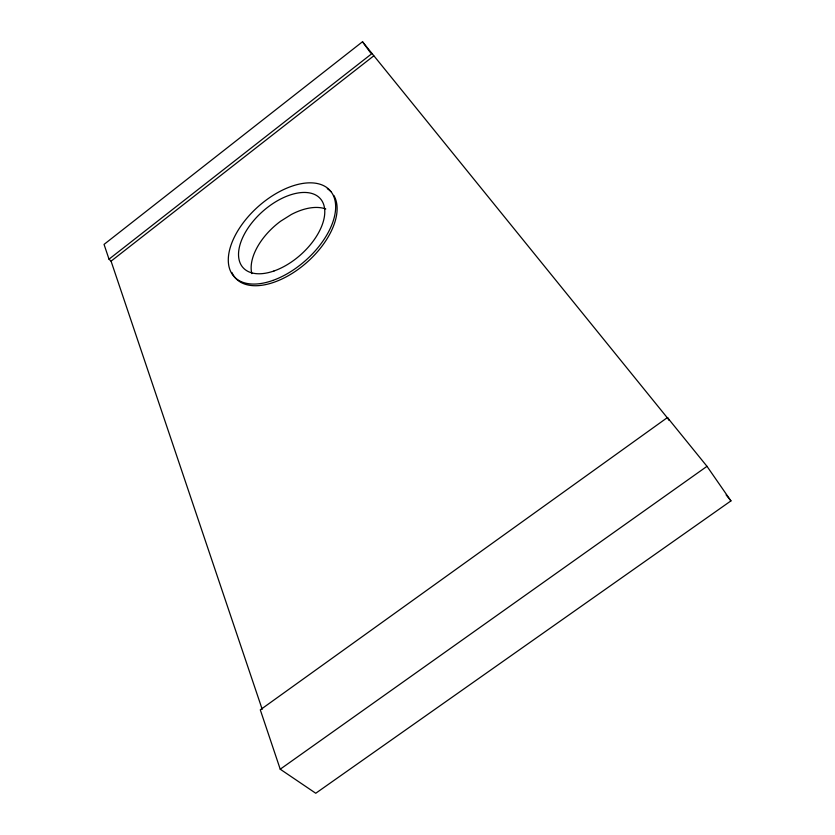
<?xml version="1.0" encoding="UTF-8"?>
<svg xmlns="http://www.w3.org/2000/svg" width="835" height="835" viewBox="0 0 835 835"><rect width="100%" height="100%" fill="white"/><g stroke="black" fill="none" stroke-linecap="round" stroke-linejoin="round"><path stroke-width="1.25" d="M667.426 417.552L706.995 466.327L730.949 500.885L315.755 793.25L280.226 769.202L260.29 709.844L667.426 417.552L669.326 420.287L362.505 41.75L104.051 244.394L109.009 259.174L111.065 261.157L262.2 709.332M109.009 259.174L372.045 53.503M111.065 261.157L373.756 55.861M280.226 769.202L706.995 466.327M726.126 494.904L730.949 500.885M362.505 41.75L370.719 53.064M251.836 273.64A51.248 29.173 -40.7 0 1 280.612 221.223L291.384 214.459A51.248 29.173 -40.7 0 1 325.775 209M333.823 195.432A64.389 35.926 -41.8 0 1 300.172 267.889A64.389 35.926 -41.8 0 1 231.911 272.471M327.299 188.679A64.389 35.926 -41.8 0 1 330.952 191.674M273.984 270.978A51.801 28.828 -41.8 0 0 322.258 201.35A51.801 28.828 -41.8 0 0 248.726 227.047A51.801 28.828 -41.8 0 0 273.984 270.978M272.815 280.445A64.472 35.884 -41.8 0 0 332.382 193.689A64.472 35.884 -41.8 0 0 240.741 226.254A64.472 35.884 -41.8 0 0 272.815 280.445"/></g></svg>
